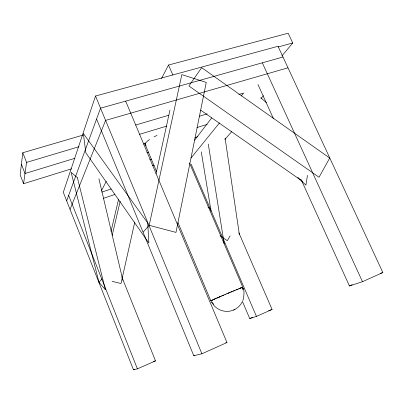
<?xml version="1.0" encoding="UTF-8"?>
<svg xmlns="http://www.w3.org/2000/svg" width="403" height="403" viewBox="0 0 403 403"><rect width="100%" height="100%" fill="white"/><g stroke="black" fill="none" stroke-linecap="round" stroke-linejoin="round"><path stroke-width="0.6" d="M83.053 135.086L22.795 152.742L20.15 174.862L23.57 183.713L71.543 168.827M23.57 183.713L26.553 162.399L22.795 152.742M307.444 175.335L305.927 185.153L297.757 177.315M149.186 225.317L181.824 74.62L206.265 82.393L175.975 232.4L149.186 225.317L143.267 232.032M156.016 173.789L169.97 110.019M134.758 222.229L121.006 283.51L112.084 281.344M110.996 231.513L118.618 199.153M112.155 235.463L120.185 201.218M301.101 179.511L349.426 285.964L362.468 281.697L382.85 272.544L278.02 46.28L95.526 96.02L63.296 192.327L133.458 369.778L137.403 368.856L155.503 360.881L121.822 276.957M242.782 300.593C243.946 298.356 245.754 283.929 239.936 288.341L241.044 287.898M66.666 200.855L100.543 108.175L282.992 57.019M70.051 209.414L105.586 120.406L287.994 67.815M101.42 190.8L106.301 181.274M161.462 78.6L168.525 65.029L288.16 33.222L292.724 42.985L281.924 55.941M242.082 302.134C238.974 308.26 232.128 312.023 225.297 311.317C220.779 310.889 216.502 308.607 213.605 305.116C213.197 303.847 209.273 300.84 212.059 300.21M230.158 235.826L227.282 240.672L220.023 235.73M194.553 140.234L211.756 117.852M242.591 287.359L243.195 288.936L242.49 287.415M190.997 158.052L219.489 122.875M241.251 96L243.629 93.068L238.798 94.498M99.052 282.196L101.969 278.886M224.783 139.534L231.851 131.514M260.963 98.483L263.456 95.652M177.93 222.481L210.829 300.829L212.94 299.812M189.511 162.968L242.802 287.263L242.354 287.5M233.574 310.038L235.035 309.333M212.996 299.792L213.797 299.434M213.585 299.52L210.965 300.764M96.574 119.031L193.757 355.693L194.886 355.189M349.426 285.964L352.262 284.694M193.757 355.693L201.908 353.789L226.97 342.54L125.671 101.128M213.53 299.545L214.698 299.031M214.189 299.253L215.711 298.583M214.522 299.102L220.506 296.502M133.458 369.778L134.597 369.279M242.339 301.258L249.739 318.577L252.575 317.327M249.739 318.577L256.439 316.385L272.09 309.489L238.863 232.828M216.562 298.21L217.877 297.636M217.801 297.666L219.428 296.966M219.096 297.102L222.013 295.847M221.549 296.049L223.605 295.167M222.652 295.575L223.781 295.092M223.524 295.203L225.257 294.462M224.924 294.603L227.242 293.621M226.778 293.817L228.637 293.026M228.395 293.132L229.544 292.649M228.436 293.117L231.937 291.636M230.677 292.17L231.785 291.701M231.665 291.757L233.483 290.991M232.874 291.248L234.939 290.382M233.921 290.81L237.684 289.253M235.901 289.989L238.485 288.926M238.178 289.052L239.513 288.503M239.231 288.624L240.349 288.165M240.672 288.049L242.802 287.263M241.503 287.717L242.41 287.425L242.949 289.868M211.217 300.709L210.829 300.829M103.465 198.286L114.8 194.508M268.574 310.658L272.09 309.489M380.487 273.33L382.85 272.544M101.752 192.09L111.299 188.952M152.5 165.799L154.289 165.22M149.725 159.679L151.518 159.104M146.899 152.717L148.702 152.153M194.911 137.614L197.913 136.667M143.544 144.027L145.337 143.473A16.745 4.443 -23 0 0 146.208 145.74M196.936 127.534L207.157 124.381M74.948 158.288L24.996 173.517L21.414 164.278M139.191 134.421L166.882 126.048M199.389 116.22L207.213 113.853M26.553 162.399L78.983 146.727M135.609 125.061L168.802 115.233M278.156 46.965L292.724 42.985M153.306 361.446L155.503 360.881M225.771 342.847L226.97 342.54M207.938 207.001L211.046 209.127M200.588 110.069L302.668 181.415M260.711 97.682L266.363 102.654M213.202 303.565L213.892 304.341M211.948 301.953L212.855 303.177M262.323 62.813L362.468 281.697M257.965 84.509L273.556 118.845M168.525 65.029L172.887 75.079M191.128 164.162L256.439 316.385M145.085 142.874L145.337 143.473M144.783 143.554L156.48 171.411M95.526 96.02L201.908 353.789M68.651 195.42L137.403 368.856M98.901 178.71L122.895 280.382M242.41 287.425L242.742 288.86L242.41 287.415M201.278 151.855L211.066 211.217M208.275 144.027L224.209 243.88M225.076 138.033L239.392 234.732M145.402 143.372A16.704 4.428 -23 0 1 149.614 139.503M154.022 136.869A16.704 4.428 -23 0 1 157.044 135.383M329.694 158.031L319.035 177.27L188.906 85.985L201.676 67.669L329.694 158.031M77.376 177.622L71.114 172.338L98.952 282.171L105.44 289.807L77.376 177.622M147.735 223.025L83.345 133.489L85.849 152.813L148.868 243.085L147.735 223.025"/></g></svg>
